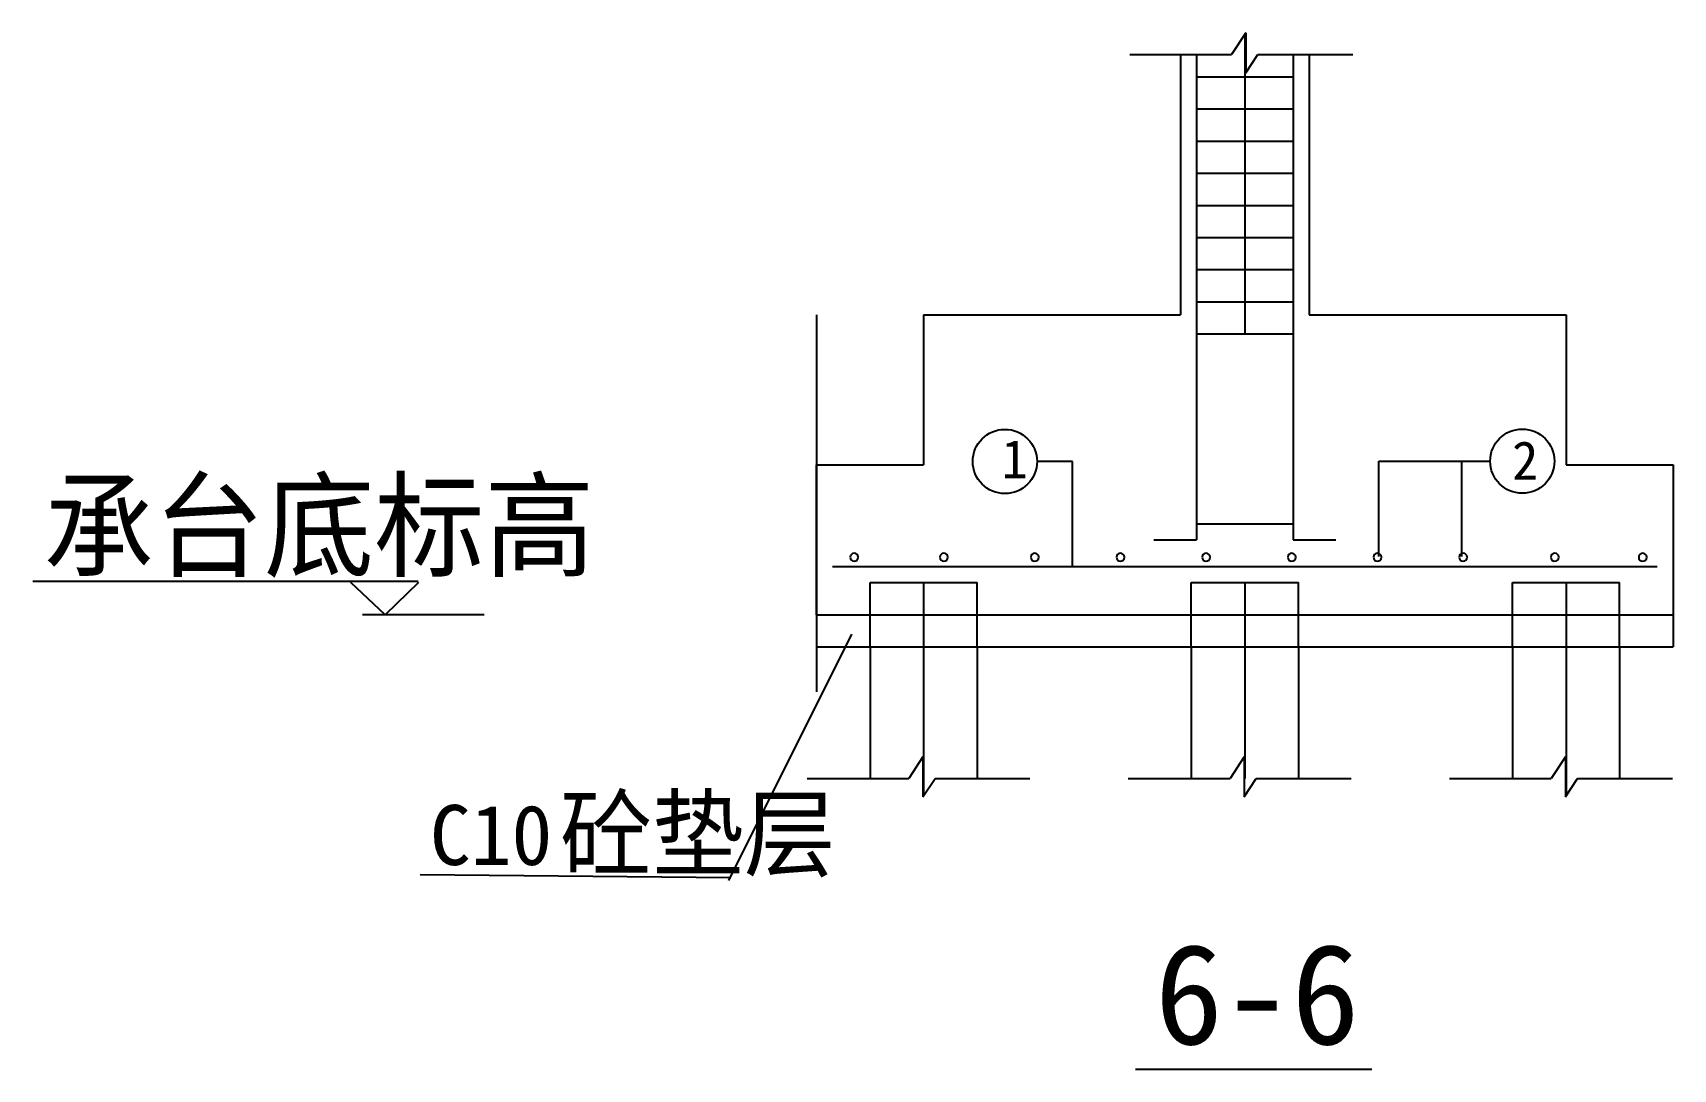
# Model space of a CAD drawing. Header units: metres. Extents: x 5647 to 73999, y 8406 to 50306.
# Drawn here: x 29232 to 36588, y 25074 to 29720 of the extents above; entities that cross this region are included whole.
import ezdxf

# ---------------------------------------------------------------- set-up
doc = ezdxf.new("R2010")
doc.units = ezdxf.units.M
for name, color, linetype in [('AXIS', 9, 'Continuous'), ('CCX', 7, 'Continuous'), ('HZ', 2, 'Continuous'), ('LIS', 2, 'Continuous'), ('LT', 7, 'Continuous'), ('LTX', 7, 'Continuous'), ('STEEL', 4, 'Continuous'), ('TXT', 7, 'Continuous')]:
    doc.layers.add(name, color=color, linetype=linetype)
doc.dimstyles.get("Standard").update_dxf_attribs({"dimtxt": 2.5, "dimasz": 2.5, "dimexe": 1.25, "dimexo": 0.625, "dimtad": 1, "dimcen": 2.5, "dimazin": 3, "dimtfac": 1, "dimtmove": 0, "dimatfit": 3})

# ---------------------------------------------------------------- blocks, each defined once
blk = doc.blocks.new('_CLOSEDFILLED')
at = {"color": 0, "linetype": 'BYBLOCK'}
blk.add_solid([(-1, 0), (0, 0), (-1, 0)], dxfattribs=at)
blk = doc.blocks.new('*D127')
for p, q in [((32746.42, 28456.22), (32746.42, 27783.87)), ((32746.17, 27783.87), (32745.92, 27783.87)), ((32746.42, 27111.52), (32746.42, 27783.87)), ((32746.42, 27783.87), (32746.42, 27783.87)), ((32746.67, 27783.87), (32746.92, 27783.87))]:
    blk.add_line(p, q)
at = {"layer": 'Defpoints'}
for p in [(32746.42, 28456.22), (32746.42, 27783.87), (32746.42, 27111.52)]:
    blk.add_point(p, dxfattribs=at)
at = {"layer": 'CCX', "xscale": 0.25, "yscale": 0.25}
blk.add_blockref('_CLOSEDFILLED', (32746.42, 27783.87), dxfattribs=at)
at = {"layer": 'CCX', "xscale": 0.25, "yscale": 0.25, "rotation": 180}
blk.add_blockref('_CLOSEDFILLED', (32746.42, 27783.87), dxfattribs=at)
at = {"layer": 'CCX', "insert": (32746.42, 27784.995), "char_height": 1, "attachment_point": 5}
blk.add_mtext('H', dxfattribs=at)
blk = doc.blocks.new('*D128')
for p, q in [((32746.42, 27111.52), (32746.42, 26765.89)), ((32746.42, 26967.44), (32746.42, 26765.89)), ((32746.17, 26765.89), (32745.92, 26765.89)), ((32746.42, 26765.89), (32746.42, 26765.89)), ((32746.67, 26765.89), (32746.92, 26765.89))]:
    blk.add_line(p, q)
at = {"layer": 'Defpoints'}
for p in [(32746.42, 27111.52), (32746.42, 26967.44), (32746.42, 26765.89)]:
    blk.add_point(p, dxfattribs=at)
at = {"layer": 'CCX', "xscale": 0.25, "yscale": 0.25}
blk.add_blockref('_CLOSEDFILLED', (32746.42, 26765.89), dxfattribs=at)
at = {"layer": 'CCX', "xscale": 0.25, "yscale": 0.25, "rotation": 180}
blk.add_blockref('_CLOSEDFILLED', (32746.42, 26765.89), dxfattribs=at)
at = {"layer": 'CCX', "insert": (32746.42, 26767.015), "char_height": 1, "attachment_point": 5}
blk.add_mtext('80', dxfattribs=at)
blk = doc.blocks.new('*D129')
for p, q in [((32746.42, 27255.59), (32746.42, 27196.26)), ((32746.17, 27196.26), (32745.92, 27196.26)), ((32746.42, 27111.52), (32746.42, 27196.26)), ((32746.42, 27196.26), (32746.42, 27196.26)), ((32746.67, 27196.26), (32746.92, 27196.26))]:
    blk.add_line(p, q)
at = {"layer": 'Defpoints'}
for p in [(32746.42, 27255.59), (32746.42, 27196.26), (32746.42, 27111.52)]:
    blk.add_point(p, dxfattribs=at)
at = {"layer": 'CCX', "xscale": 0.25, "yscale": 0.25}
blk.add_blockref('_CLOSEDFILLED', (32746.42, 27196.26), dxfattribs=at)
at = {"layer": 'CCX', "xscale": 0.25, "yscale": 0.25, "rotation": 180}
blk.add_blockref('_CLOSEDFILLED', (32746.42, 27196.26), dxfattribs=at)
at = {"layer": 'CCX', "insert": (32746.42, 27197.385), "char_height": 1, "attachment_point": 5}
blk.add_mtext('k', dxfattribs=at)
blk = doc.blocks.new('*D130')
for p, q in [((32746.17, 27508.79), (32745.92, 27508.79)), ((32746.42, 27255.59), (32746.42, 27508.79)), ((32746.42, 27327.63), (32746.42, 27508.79)), ((32746.42, 27508.79), (32746.42, 27508.79)), ((32746.67, 27508.79), (32746.92, 27508.79))]:
    blk.add_line(p, q)
at = {"layer": 'Defpoints'}
for p in [(32746.42, 27508.79), (32746.42, 27327.63), (32746.42, 27255.59)]:
    blk.add_point(p, dxfattribs=at)
at = {"layer": 'CCX', "xscale": 0.25, "yscale": 0.25}
blk.add_blockref('_CLOSEDFILLED', (32746.42, 27508.79), dxfattribs=at)
at = {"layer": 'CCX', "xscale": 0.25, "yscale": 0.25, "rotation": 180}
blk.add_blockref('_CLOSEDFILLED', (32746.42, 27508.79), dxfattribs=at)
at = {"layer": 'CCX', "insert": (32746.42, 27509.915), "char_height": 1, "attachment_point": 5}
blk.add_mtext('40', dxfattribs=at)
blk = doc.blocks.new('*D131')
for p, q in [((32746.42, 27783.87), (32746.42, 27447.69)), ((32746.17, 27447.69), (32745.92, 27447.69)), ((32746.42, 27111.52), (32746.42, 27447.69)), ((32746.42, 27447.69), (32746.42, 27447.69)), ((32746.67, 27447.69), (32746.92, 27447.69))]:
    blk.add_line(p, q)
at = {"layer": 'Defpoints'}
for p in [(32746.42, 27783.87), (32746.42, 27447.69), (32746.42, 27111.52)]:
    blk.add_point(p, dxfattribs=at)
at = {"layer": 'CCX', "xscale": 0.25, "yscale": 0.25}
blk.add_blockref('_CLOSEDFILLED', (32746.42, 27447.69), dxfattribs=at)
at = {"layer": 'CCX', "xscale": 0.25, "yscale": 0.25, "rotation": 180}
blk.add_blockref('_CLOSEDFILLED', (32746.42, 27447.69), dxfattribs=at)
at = {"layer": 'CCX', "insert": (32746.42, 27448.815), "char_height": 1, "attachment_point": 5}
blk.add_mtext('H1', dxfattribs=at)

msp = doc.modelspace()

# ---------------------------------------------------------------- linework, layer by layer
at = {"layer": 'AXIS'}
for p, q in [((34667.42, 29713.96), (34667.42, 28370.55)), ((33226.67, 27255.59), (33226.67, 26299.86)), ((34667.42, 27255.59), (34667.42, 26376.9)), ((36108.16, 27255.59), (36108.16, 26299.86))]:
    msp.add_line(p, q, dxfattribs=at)
at = {"layer": 'LIS'}
for p, q in [((34379.27, 29623.19), (34379.27, 28456.22)), ((34955.57, 29623.19), (34955.57, 28456.22)), ((33226.67, 28456.22), (34379.27, 28456.22)), ((33226.67, 28456.22), (33226.67, 27783.87)), ((34955.57, 28456.22), (36108.16, 28456.22)), ((36108.16, 28456.22), (36108.16, 27783.87)), ((32746.42, 27783.87), (32746.42, 26967.44)), ((32746.42, 27783.87), (33226.67, 27783.87)), ((36108.16, 27783.87), (36588.41, 27783.87)), ((36588.41, 27783.87), (36588.41, 26967.44)), ((32746.42, 27111.52), (36588.41, 27111.52)), ((32746.42, 26967.44), (36588.41, 26967.44))]:
    msp.add_line(p, q, dxfattribs=at)
at = {"layer": 'LT'}
for p, q in [((34671.64, 29720.45), (34608.28, 29623.19)), ((34671.64, 29720.45), (34671.64, 29541.62)), ((34152.11, 29623.19), (34608.28, 29623.19)), ((34671.64, 29541.62), (34726.06, 29623.19)), ((34726.06, 29623.19), (35151.94, 29623.19)), ((33894.41, 27798.56), (33735.45, 27798.56)), ((33894.41, 27327.63), (33894.41, 27798.56)), ((35268.31, 27799.98), (35767.64, 27799.98)), ((35268.31, 27371.9), (35268.31, 27799.98)), ((35640.17, 27371.9), (35640.17, 27799.98)), ((30960.55, 27260.31), (29231.98, 27260.31)), ((30811.67, 27111.52), (30657.87, 27255.59)), ((30961.04, 27255.59), (30811.67, 27111.52)), ((31255.65, 27111.52), (30709.98, 27111.52)), ((32353.83, 25919.33), (32904.61, 27024.67)), ((32986.55, 26967.44), (32986.55, 26376.9)), ((33466.79, 26967.44), (33466.79, 26376.9)), ((34427.29, 26967.44), (34427.29, 26376.9)), ((34907.54, 26967.44), (34907.54, 26376.9)), ((35868.04, 26967.44), (35868.04, 26376.9)), ((36348.29, 26967.44), (36348.29, 26376.9)), ((33223.65, 26474.16), (33160.28, 26376.9)), ((33223.65, 26474.16), (33223.65, 26295.33)), ((34664.4, 26474.16), (34601.03, 26376.9)), ((34664.4, 26474.16), (34664.4, 26295.33)), ((36105.15, 26474.16), (36041.78, 26376.9)), ((36105.15, 26474.16), (36105.15, 26295.33)), ((32704.12, 26376.9), (33160.28, 26376.9)), ((33223.65, 26295.33), (33278.06, 26376.9)), ((33278.06, 26376.9), (33703.94, 26376.9)), ((34144.87, 26376.9), (34601.03, 26376.9)), ((34664.4, 26295.33), (34718.81, 26376.9)), ((34718.81, 26376.9), (35144.69, 26376.9)), ((35585.61, 26376.9), (36041.78, 26376.9)), ((36105.15, 26295.33), (36159.56, 26376.9)), ((36159.56, 26376.9), (36585.44, 26376.9)), ((30969.03, 25946.28), (32362.66, 25933.54))]:
    msp.add_line(p, q, dxfattribs=at)
for points in [[(32897.63, 27369.31, 1), (32933.65, 27369.31, 1)], [(33299.76, 27369.31, 1), (33335.77, 27369.31, 1)], [(33707.26, 27369.31, 1), (33743.28, 27369.31, 1)], [(34091.46, 27369.31, 1), (34127.48, 27369.31, 1)], [(34475.66, 27369.31, 1), (34511.68, 27369.31, 1)], [(34859.86, 27369.31, 1), (34895.88, 27369.31, 1)], [(35244.06, 27369.31, 1), (35280.07, 27369.31, 1)], [(35628.26, 27369.31, 1), (35664.27, 27369.31, 1)], [(36039.36, 27369.31, 1), (36075.38, 27369.31, 1)], [(36433.65, 27369.31, 1), (36469.67, 27369.31, 1)]]:
    msp.add_lwpolyline(points, format="xyb", close=True, dxfattribs=at)
msp.add_lwpolyline([(34177.51, 25073.94), (35237.42, 25073.94)], dxfattribs=at)
for centre in [(33591.37, 27798.56), (35911.71, 27799.98)]:
    msp.add_circle(centre, 144.07, dxfattribs=at)
at = {"layer": 'LTX'}
for p, q in [((32986.55, 26967.44), (32986.55, 27255.59)), ((32986.55, 27255.59), (33466.79, 27255.59)), ((33466.79, 26967.44), (33466.79, 27255.59)), ((34427.29, 27255.59), (34907.54, 27255.59)), ((34427.29, 26967.44), (34427.29, 27255.59)), ((34907.54, 26967.44), (34907.54, 27255.59)), ((35868.04, 27255.59), (36348.29, 27255.59)), ((35868.04, 26967.44), (35868.04, 27255.59)), ((36348.29, 26967.44), (36348.29, 27255.59))]:
    msp.add_line(p, q, dxfattribs=at)
at = {"layer": 'STEEL'}
for p, q in [((34451.3, 29623.19), (34451.3, 27447.69)), ((34883.53, 29623.19), (34883.53, 27447.69)), ((34451.3, 29523.15), (34883.53, 29523.15)), ((34451.3, 29379.08), (34883.53, 29379.08)), ((34451.3, 29235), (34883.53, 29235)), ((34451.3, 29090.93), (34883.53, 29090.93)), ((34451.3, 28946.85), (34883.53, 28946.85)), ((34451.3, 28802.78), (34883.53, 28802.78)), ((34451.3, 28658.7), (34883.53, 28658.7)), ((34451.3, 28514.63), (34883.53, 28514.63)), ((34451.3, 28370.55), (34883.53, 28370.55)), ((34451.3, 27518.94), (34883.53, 27518.94)), ((34259.21, 27447.69), (34451.3, 27447.69)), ((34883.53, 27447.69), (35075.63, 27447.69)), ((32818.46, 27327.63), (36516.38, 27327.63))]:
    msp.add_line(p, q, dxfattribs=at)

# ---------------------------------------------------------------- texts
at = {"layer": 'HZ'}
for s, p in [('1', (33576.24, 27722.89)), ('2', (35865.93, 27716.47))]:
    msp.add_text(s, height=172.89, dxfattribs=at).set_placement(p)
at = {"layer": 'TXT'}
for s, height, p in [('承台底标高', 380.2, (29280.42, 27321.01)), ('C10', 268.94, (31012.89, 25989.47)), ('砼垫层', 316.96, (31596.63, 25971.64)), ('6-6', 450, (34263.69, 25185.49))]:
    msp.add_text(s, height=height, dxfattribs=at).set_placement(p)

# ---------------------------------------------------------------- dimensions: what is measured, and where the dimension line sits
at = {"layer": 'CCX'}
for base, p1, p2, text, picture, middle in [((32746.42, 27783.87), (32746.42, 27111.52), (32746.42, 28456.22), 'H', '*D127', (32746.42, 27784.995)), ((32746.42, 27447.69), (32746.42, 27111.52), (32746.42, 27783.87), 'H1', '*D131', (32746.42, 27448.815)), ((32746.42, 27508.79), (32746.42, 27255.59), (32746.42, 27327.63), '40', '*D130', (32746.42, 27509.915)), ((32746.42, 27196.26), (32746.42, 27111.52), (32746.42, 27255.59), 'k', '*D129', (32746.42, 27197.385)), ((32746.42, 26765.89), (32746.42, 27111.52), (32746.42, 26967.44), '80', '*D128', (32746.42, 26767.015))]:
    dim = msp.add_linear_dim(base=base, p1=p1, p2=p2, text=text, dimstyle='Standard', dxfattribs=at)
    dim.commit()
    dim.dimension.update_dxf_attribs({"geometry": picture, "text_midpoint": middle})

doc.saveas('drawing.dxf')
